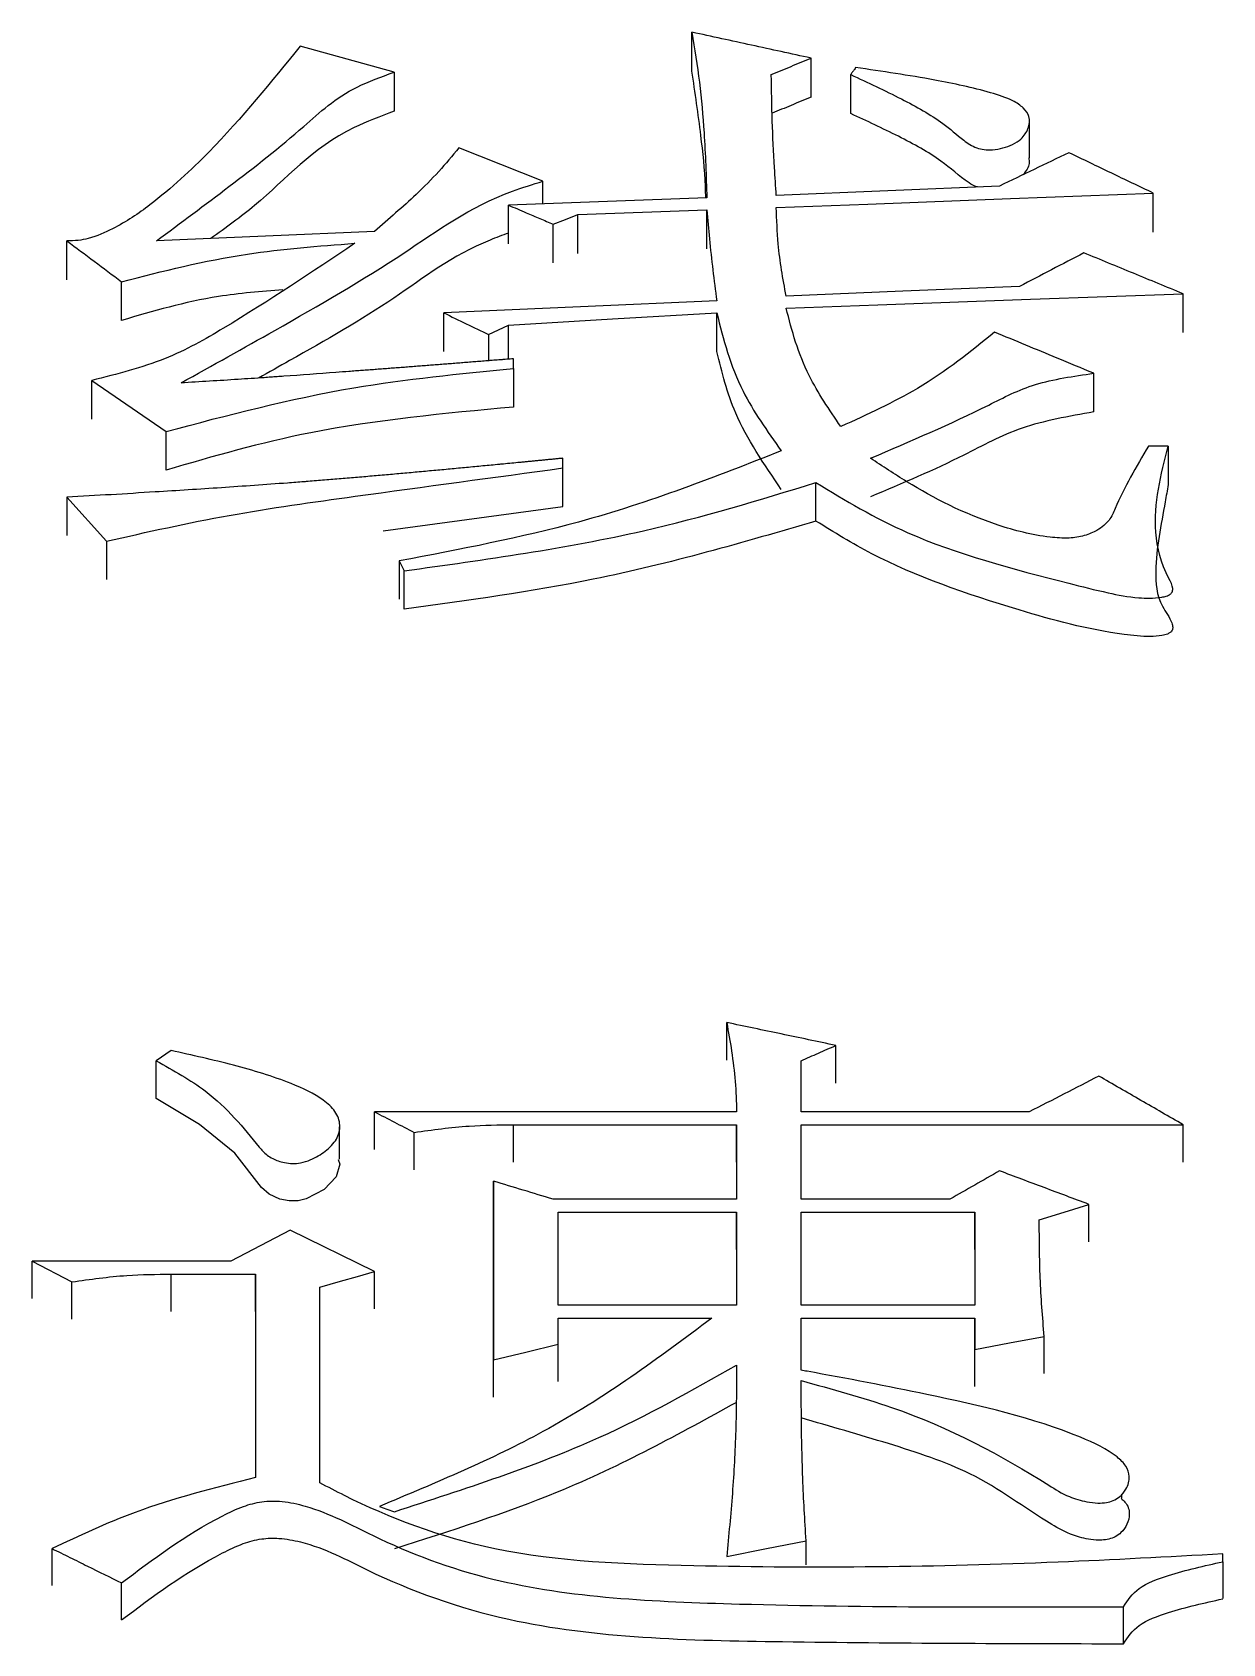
# Model space of a CAD drawing. Header units: millimetres. Extents: x 2180 to 4616, y 795 to 2518.
# Drawn here: x 2636.091 to 2638.687, y 2275.826 to 2279.342 of the extents above; entities that cross this region are included whole.
import ezdxf

# ---------------------------------------------------------------- set-up
doc = ezdxf.new("R2010")
doc.units = ezdxf.units.MM

msp = doc.modelspace()

# ---------------------------------------------------------------- linework, layer by layer
at = {"color": 7, "linetype": 'Continuous', "lineweight": 25}
for p, q in [((2637.5294, 2279.2566), (2637.5294, 2279.3418)), ((2636.8799, 2279.2546), (2636.6748, 2279.311)), ((2637.789, 2279.2002), (2637.789, 2279.2853)), ((2636.8799, 2279.2546), (2636.8799, 2279.1695)), ((2637.8755, 2279.1642), (2637.8755, 2279.2493)), ((2638.2652, 2279.0677), (2638.2652, 2279.1531)), ((2637.2044, 2279.0168), (2637.0209, 2279.0892)), ((2637.2044, 2278.9673), (2637.2044, 2279.0168)), ((2637.1291, 2278.8799), (2637.1291, 2278.9646)), ((2638.5354, 2278.9059), (2638.5354, 2278.9906)), ((2637.2806, 2278.8591), (2637.2806, 2278.9438)), ((2637.5618, 2278.8695), (2637.5618, 2278.9542)), ((2636.837, 2278.9073), (2636.3613, 2278.8864)), ((2637.2265, 2278.8383), (2637.2265, 2278.9229)), ((2636.1664, 2278.8019), (2636.1664, 2278.8864)), ((2636.2854, 2278.713), (2636.2854, 2278.7975)), ((2638.6003, 2278.6869), (2638.6003, 2278.7713)), ((2636.9885, 2278.645), (2636.9885, 2278.7293)), ((2637.5835, 2278.645), (2637.5835, 2278.7293)), ((2637.0858, 2278.682), (2637.1291, 2278.703)), ((2637.0858, 2278.682), (2637.0858, 2278.625)), ((2637.1291, 2278.6285), (2637.1291, 2278.703)), ((2637.1399, 2278.6082), (2637.1399, 2278.6293)), ((2636.2205, 2278.5819), (2636.3827, 2278.4707)), ((2637.1399, 2278.6082), (2637.1399, 2278.524)), ((2638.4057, 2278.5134), (2638.4057, 2278.5976)), ((2636.3828, 2278.3866), (2636.3828, 2278.4707)), ((2638.5678, 2278.4388), (2638.5247, 2278.4388)), ((2638.5678, 2278.4388), (2638.5678, 2278.3549)), ((2637.2481, 2278.3911), (2637.2481, 2278.4123)), ((2637.2481, 2278.3071), (2637.2481, 2278.3911)), ((2637.7997, 2278.2752), (2637.7997, 2278.3591)), ((2636.1664, 2278.3271), (2636.1664, 2278.2434)), ((2636.1664, 2278.3271), (2636.2526, 2278.2314)), ((2636.8561, 2278.2538), (2637.2481, 2278.3071)), ((2636.2526, 2278.2314), (2636.2526, 2278.1477)), ((2636.8911, 2278.1882), (2636.902, 2278.1667)), ((2636.8911, 2278.1882), (2636.8911, 2278.1045)), ((2636.9019, 2278.0832), (2636.902, 2278.1667)), ((2637.6051, 2277.0991), (2637.6051, 2277.1811)), ((2636.3936, 2277.12), (2636.3611, 2277.0978)), ((2637.8431, 2277.0491), (2637.8431, 2277.1311)), ((2636.3611, 2277.0155), (2636.3611, 2277.0978)), ((2637.7674, 2276.9862), (2637.7674, 2277.0978)), ((2636.7604, 2276.9594), (2636.7604, 2276.9655)), ((2637.6267, 2276.9862), (2636.8371, 2276.9863)), ((2636.8371, 2276.9045), (2636.8371, 2276.9863)), ((2638.265, 2276.9862), (2637.7674, 2276.9862)), ((2636.7604, 2276.8832), (2636.7604, 2276.9534)), ((2636.9236, 2276.8598), (2636.9236, 2276.9415)), ((2637.1399, 2276.9583), (2637.6267, 2276.9583)), ((2637.1399, 2276.8762), (2637.1399, 2276.9583)), ((2637.6267, 2276.9583), (2637.6267, 2276.7957)), ((2637.6267, 2276.8766), (2637.6267, 2276.9583)), ((2637.7674, 2276.9583), (2638.6003, 2276.9583)), ((2637.7674, 2276.7957), (2637.7674, 2276.9583)), ((2638.6003, 2276.8765), (2638.6003, 2276.9583)), ((2637.0967, 2276.8351), (2637.0967, 2276.4453)), ((2637.0967, 2276.7535), (2637.0967, 2276.8351)), ((2637.6267, 2276.7957), (2637.2265, 2276.7957)), ((2638.0919, 2276.7957), (2637.7674, 2276.7957)), ((2638.3948, 2276.703), (2638.3948, 2276.7845)), ((2637.0967, 2276.3639), (2637.0967, 2276.7531)), ((2637.2373, 2276.7676), (2637.6267, 2276.7676)), ((2637.2373, 2276.5644), (2637.2373, 2276.7676)), ((2637.6267, 2276.7676), (2637.6267, 2276.5644)), ((2637.6267, 2276.6861), (2637.6267, 2276.7676)), ((2637.7674, 2276.7676), (2638.146, 2276.7676)), ((2637.7674, 2276.5644), (2637.7674, 2276.7676)), ((2638.146, 2276.7676), (2638.146, 2276.5644)), ((2638.146, 2276.6861), (2638.146, 2276.7676)), ((2636.6532, 2276.7282), (2636.5234, 2276.6605)), ((2636.8371, 2276.638), (2636.6532, 2276.7282)), ((2636.0907, 2276.6606), (2636.1772, 2276.6154)), ((2636.5234, 2276.6605), (2636.0907, 2276.6606)), ((2636.1772, 2276.5341), (2636.1772, 2276.6154)), ((2636.3936, 2276.6323), (2636.5775, 2276.6323)), ((2636.3936, 2276.551), (2636.3936, 2276.6323)), ((2636.5775, 2276.6323), (2636.5775, 2276.1885)), ((2636.5775, 2276.551), (2636.5775, 2276.6323)), ((2636.8371, 2276.5567), (2636.8371, 2276.638)), ((2636.7181, 2276.1769), (2636.7181, 2276.604)), ((2636.5775, 2276.5506), (2636.5775, 2276.1885)), ((2637.6267, 2276.5644), (2637.2373, 2276.5644)), ((2638.146, 2276.5644), (2637.7674, 2276.5644)), ((2637.2373, 2276.5361), (2637.5725, 2276.5361)), ((2637.2373, 2276.4794), (2637.2373, 2276.5361)), ((2637.7674, 2276.5361), (2638.146, 2276.5361)), ((2637.7674, 2276.4225), (2637.7674, 2276.5361)), ((2638.146, 2276.5361), (2638.146, 2276.468)), ((2638.146, 2276.4549), (2638.146, 2276.5361)), ((2637.2373, 2276.3983), (2637.2373, 2276.4794)), ((2638.146, 2276.387), (2638.146, 2276.468)), ((2638.2974, 2276.4153), (2638.2974, 2276.4964)), ((2637.0967, 2276.3643), (2637.0967, 2276.4453)), ((2638.4668, 2276.2224), (2638.4668, 2276.2245)), ((2638.4667, 2276.1433), (2638.4667, 2276.1525)), ((2637.7782, 2275.9982), (2637.7782, 2276.0507)), ((2636.134, 2275.953), (2636.134, 2276.0334)), ((2638.6868, 2276.0046), (2638.6868, 2276.0219)), ((2638.6868, 2276.0046), (2638.6868, 2275.9242)), ((2638.4705, 2275.8258), (2638.4705, 2275.9065))]:
    msp.add_line(p, q, dxfattribs=at)
at = {"color": 7, "linetype": 'Continuous', "lineweight": 25, "flags": 128}
for points in [[(2638.2, 2279.0062), (2637.9566, 2278.9958), (2637.7133, 2278.9854)], [(2637.5618, 2278.9802), (2637.3455, 2278.9724), (2637.1291, 2278.9646)], [(2637.7133, 2278.9594), (2637.9127, 2278.967), (2638.2241, 2278.9788), (2638.5354, 2278.9906)], [(2637.2265, 2278.9229), (2637.2535, 2278.9334), (2637.2806, 2278.9438)], [(2637.2806, 2278.9438), (2637.4212, 2278.949), (2637.5618, 2278.9542)], [(2637.5834, 2278.7556), (2637.286, 2278.7424), (2636.9885, 2278.7293)], [(2638.2433, 2278.787), (2637.9891, 2278.7765), (2637.7349, 2278.7661)], [(2637.7349, 2278.7398), (2637.9344, 2278.7471), (2638.2673, 2278.7592), (2638.6003, 2278.7713)], [(2637.1291, 2278.703), (2637.3563, 2278.7162), (2637.5835, 2278.7293)], [(2636.2205, 2278.4977), (2636.2205, 2278.5189), (2636.2205, 2278.5402), (2636.2205, 2278.5819)], [(2636.758, 2276.8826), (2636.7613, 2276.8725), (2636.7535, 2276.8442), (2636.7275, 2276.817), (2636.6882, 2276.7962), (2636.6704, 2276.7921), (2636.651, 2276.7919), (2636.6309, 2276.7961), (2636.6076, 2276.8067), (2636.5907, 2276.8212), (2636.5324, 2276.896), (2636.4551, 2276.9585), (2636.3611, 2277.0155), (2636.3611, 2277.0155)], [(2638.2866, 2276.7507), (2638.3407, 2276.7676), (2638.3948, 2276.7845)], [(2636.0907, 2276.5792), (2636.0907, 2276.5993), (2636.0907, 2276.6197), (2636.0907, 2276.6606)], [(2636.7181, 2276.604), (2636.7629, 2276.6168), (2636.8, 2276.6274), (2636.8371, 2276.638)], [(2637.0967, 2276.4453), (2637.167, 2276.4623), (2637.2373, 2276.4794)], [(2638.146, 2276.468), (2638.2217, 2276.4822), (2638.2974, 2276.4964)], [(2636.8479, 2276.1254), (2636.8641, 2276.1197), (2636.8803, 2276.1139)], [(2637.6051, 2276.0161), (2637.6916, 2276.0334), (2637.7782, 2276.0507)], [(2636.2854, 2275.8777), (2636.2854, 2275.8981), (2636.2854, 2275.9185), (2636.2854, 2275.9585)]]:
    msp.add_lwpolyline(points, dxfattribs=at)
at = {"color": 7, "linetype": 'Continuous', "lineweight": 25}
for points, knots in [([(2637.5294, 2279.3418), (2637.5352, 2279.3054), (2637.5468, 2279.2326), (2637.5575, 2279.1121), (2637.5602, 2279.0277), (2637.5618, 2278.9802)], [0, 0, 0, 0, 0.304303, 0.608646, 1, 1, 1, 1]), ([(2637.789, 2279.2853), (2637.7457, 2279.2947), (2637.6592, 2279.3135), (2637.5726, 2279.3324), (2637.5294, 2279.3418)], [0, 0, 0, 0, 0.5, 1, 1, 1, 1]), ([(2636.6748, 2279.311), (2636.612, 2279.2334), (2636.5163, 2279.115), (2636.3743, 2278.982), (2636.283, 2278.9192), (2636.2264, 2278.8943), (2636.1907, 2278.8869), (2636.1746, 2278.8866), (2636.1664, 2278.8864)], [0, 0, 0, 0, 0.4932841, 0.7524352, 0.8836943, 0.9508017, 0.9748294, 1, 1, 1, 1]), ([(2637.7024, 2279.2493), (2637.7169, 2279.2553), (2637.7457, 2279.2673), (2637.7745, 2279.2793), (2637.789, 2279.2853)], [0, 0, 0, 0, 0.4999992, 1, 1, 1, 1]), ([(2636.3613, 2278.8864), (2636.4145, 2278.9259), (2636.5255, 2279.0083), (2636.6682, 2279.1202), (2636.7682, 2279.2143), (2636.8518, 2279.2444), (2636.8799, 2279.2546)], [0, 0, 0, 0, 0.31366, 0.654046, 0.883874, 1, 1, 1, 1]), ([(2637.5594, 2278.9801), (2637.5592, 2278.9888), (2637.5581, 2279.0344), (2637.5484, 2279.1268), (2637.5362, 2279.2099), (2637.5294, 2279.2566)], [0, 0, 0, 0, 0.093559, 0.490827, 1, 1, 1, 1]), ([(2637.7133, 2278.9854), (2637.7119, 2279.0058), (2637.7082, 2279.0601), (2637.704, 2279.1481), (2637.7029, 2279.2156), (2637.7024, 2279.2493)], [0, 0, 0, 0, 0.230465, 0.615194, 1, 1, 1, 1]), ([(2637.8755, 2279.2493), (2637.9128, 2279.2319), (2637.9838, 2279.1988), (2638.0695, 2279.1514), (2638.1133, 2279.112), (2638.1424, 2279.0909), (2638.1665, 2279.085), (2638.1868, 2279.085), (2638.2083, 2279.0887), (2638.2303, 2279.0966), (2638.2509, 2279.1108), (2638.2641, 2279.1319), (2638.2678, 2279.1558), (2638.2534, 2279.177), (2638.2258, 2279.196), (2638.1593, 2279.217), (2638.0449, 2279.2417), (2637.9443, 2279.2563), (2637.8863, 2279.2647)], [0, 0, 0, 0, 0.140265, 0.267253, 0.34565, 0.385196, 0.401729, 0.418248, 0.440927, 0.464428, 0.491888, 0.53456, 0.581082, 0.616632, 0.65201, 0.706896, 0.831302, 1, 1, 1, 1]), ([(2637.8863, 2279.2647), (2637.8854, 2279.2634), (2637.8831, 2279.2602), (2637.8795, 2279.255), (2637.8768, 2279.2512), (2637.8755, 2279.2493)], [0, 0, 0, 0, 0.25891, 0.629455, 1, 1, 1, 1]), ([(2637.789, 2279.2002), (2637.7745, 2279.1942), (2637.7463, 2279.1824), (2637.718, 2279.1707), (2637.7042, 2279.1649)], [0, 0, 0, 0, 0.510286, 1, 1, 1, 1]), ([(2636.8799, 2279.1695), (2636.8498, 2279.1581), (2636.7141, 2279.1066), (2636.6225, 2278.9941), (2636.5129, 2278.9153), (2636.4801, 2278.8917)], [0, 0, 0, 0, 0.166282, 0.749893, 1, 1, 1, 1]), ([(2638.152, 2279.0042), (2638.1518, 2279.0042), (2638.1442, 2279.0059), (2638.1146, 2279.0251), (2638.0714, 2279.0662), (2637.9799, 2279.1157), (2637.9104, 2279.148), (2637.8755, 2279.1642)], [0, 0, 0, 0, 0.002101, 0.06025, 0.324417, 0.659916, 1, 1, 1, 1]), ([(2637.0209, 2279.0892), (2637.0067, 2279.072), (2636.9783, 2279.0377), (2636.9175, 2278.9768), (2636.868, 2278.934), (2636.837, 2278.9073)], [0, 0, 0, 0, 0.273067, 0.546131, 1, 1, 1, 1]), ([(2638.3515, 2279.0789), (2638.3262, 2279.0668), (2638.2757, 2279.0426), (2638.2253, 2279.0183), (2638.2, 2279.0062)], [0, 0, 0, 0, 0.4999977, 1, 1, 1, 1]), ([(2638.5354, 2278.9906), (2638.5047, 2279.0053), (2638.4434, 2279.0348), (2638.3821, 2279.0642), (2638.3515, 2279.0789)], [0, 0, 0, 0, 0.5, 1, 1, 1, 1]), ([(2638.2638, 2279.0677), (2638.2645, 2279.0636), (2638.2667, 2279.0509), (2638.2575, 2279.0389), (2638.2513, 2279.0308)], [0, 0, 0, 0, 0.322685, 1, 1, 1, 1]), ([(2636.4151, 2278.5766), (2636.4834, 2278.6147), (2636.6498, 2278.7076), (2636.89, 2278.8458), (2637.0589, 2278.9719), (2637.1819, 2279.0098), (2637.2044, 2279.0168)], [0, 0, 0, 0, 0.257956, 0.627877, 0.931924, 1, 1, 1, 1]), ([(2637.1291, 2278.9646), (2637.1421, 2278.9591), (2637.1648, 2278.9493), (2637.1973, 2278.9354), (2637.2167, 2278.9271), (2637.2265, 2278.9229)], [0, 0, 0, 0, 0.400146, 0.700073, 1, 1, 1, 1]), ([(2637.5618, 2278.9542), (2637.5636, 2278.9331), (2637.5674, 2278.8895), (2637.5746, 2278.8233), (2637.5805, 2278.7781), (2637.5834, 2278.7556)], [0, 0, 0, 0, 0.320034, 0.659996, 1, 1, 1, 1]), ([(2637.7349, 2278.7661), (2637.7313, 2278.785), (2637.7242, 2278.8229), (2637.7158, 2278.8874), (2637.7142, 2278.9329), (2637.7133, 2278.9594)], [0, 0, 0, 0, 0.293913, 0.587864, 1, 1, 1, 1]), ([(2637.1291, 2278.9035), (2637.1156, 2278.8986), (2637.0149, 2278.8618), (2636.8804, 2278.7548), (2636.7083, 2278.6569), (2636.6067, 2278.5999), (2636.5841, 2278.5872)], [0, 0, 0, 0, 0.06105, 0.454035, 0.878148, 1, 1, 1, 1]), ([(2636.1664, 2278.8864), (2636.1862, 2278.8716), (2636.2259, 2278.842), (2636.2656, 2278.8123), (2636.2854, 2278.7975)], [0, 0, 0, 0, 0.5000033, 1, 1, 1, 1]), ([(2636.7938, 2278.8812), (2636.7009, 2278.8188), (2636.5711, 2278.7316), (2636.3849, 2278.6242), (2636.2756, 2278.596), (2636.2205, 2278.5819)], [0, 0, 0, 0, 0.555127, 0.77558, 1, 1, 1, 1]), ([(2636.2854, 2278.7975), (2636.3753, 2278.8204), (2636.5373, 2278.8618), (2636.7148, 2278.8752), (2636.7938, 2278.8812)], [0, 0, 0, 0, 0.55469, 1, 1, 1, 1]), ([(2638.3839, 2278.8603), (2638.3605, 2278.8481), (2638.3136, 2278.8237), (2638.2667, 2278.7992), (2638.2433, 2278.787)], [0, 0, 0, 0, 0.499998, 1, 1, 1, 1]), ([(2638.6003, 2278.7713), (2638.5642, 2278.7861), (2638.4921, 2278.8158), (2638.42, 2278.8455), (2638.3839, 2278.8603)], [0, 0, 0, 0, 0.5, 1, 1, 1, 1]), ([(2636.6374, 2278.78), (2636.5899, 2278.7761), (2636.4652, 2278.7659), (2636.3541, 2278.7332), (2636.2854, 2278.713)], [0, 0, 0, 0, 0.381272, 1, 1, 1, 1]), ([(2636.9885, 2278.7293), (2637.0047, 2278.7214), (2637.0372, 2278.7057), (2637.0696, 2278.6899), (2637.0858, 2278.682)], [0, 0, 0, 0, 0.499999, 1, 1, 1, 1]), ([(2637.5835, 2278.7293), (2637.5981, 2278.6719), (2637.6242, 2278.569), (2637.6935, 2278.4714), (2637.7241, 2278.4283)], [0, 0, 0, 0, 0.558486, 1, 1, 1, 1]), ([(2637.8539, 2278.4813), (2637.8289, 2278.5181), (2637.7879, 2278.5785), (2637.7538, 2278.6658), (2637.7412, 2278.7151), (2637.7349, 2278.7398)], [0, 0, 0, 0, 0.438459, 0.718604, 1, 1, 1, 1]), ([(2638.1892, 2278.6873), (2638.1367, 2278.6446), (2638.0423, 2278.5678), (2637.9119, 2278.5079), (2637.8539, 2278.4813)], [0, 0, 0, 0, 0.554889, 1, 1, 1, 1]), ([(2638.4056, 2278.5976), (2638.3789, 2278.6087), (2638.3295, 2278.6292), (2638.2574, 2278.6591), (2638.2119, 2278.6779), (2638.1892, 2278.6873)], [0, 0, 0, 0, 0.36988, 0.68494, 1, 1, 1, 1]), ([(2637.1399, 2278.6293), (2637.1376, 2278.6291), (2637.1328, 2278.6288), (2637.1257, 2278.6282), (2637.1198, 2278.6277), (2637.1139, 2278.6273), (2637.108, 2278.6268), (2637.1021, 2278.6263), (2637.0962, 2278.6259), (2637.0914, 2278.6255), (2637.0832, 2278.6248), (2637.0749, 2278.6242), (2637.0631, 2278.6232), (2637.0536, 2278.6225), (2637.0418, 2278.6215), (2637.0323, 2278.6208), (2637.0205, 2278.6199), (2637.0086, 2278.6189), (2636.9968, 2278.618), (2636.985, 2278.6171), (2636.9731, 2278.6162), (2636.9613, 2278.6152), (2636.9495, 2278.6143), (2636.94, 2278.6136), (2636.9282, 2278.6127), (2636.9187, 2278.6119), (2636.9069, 2278.611), (2636.895, 2278.6101), (2636.8832, 2278.6092), (2636.8713, 2278.6083), (2636.8619, 2278.6076), (2636.85, 2278.6067), (2636.8382, 2278.6058), (2636.8263, 2278.6049), (2636.8145, 2278.604), (2636.805, 2278.6033), (2636.7932, 2278.6025), (2636.7766, 2278.6012), (2636.7245, 2278.5974), (2636.6724, 2278.5935), (2636.625, 2278.5901), (2636.6107, 2278.5891), (2636.5823, 2278.5871), (2636.5171, 2278.5827), (2636.4566, 2278.5791), (2636.4151, 2278.5766)], [0, 0, 0, 0, 0.009808, 0.019616, 0.029425, 0.034329, 0.044137, 0.053945, 0.058849, 0.068658, 0.073562, 0.093178, 0.102986, 0.122603, 0.132411, 0.152028, 0.161836, 0.181452, 0.201069, 0.210877, 0.230494, 0.25011, 0.259918, 0.279535, 0.289343, 0.308959, 0.318768, 0.338384, 0.358001, 0.367809, 0.387425, 0.397234, 0.41685, 0.436466, 0.446275, 0.465891, 0.475699, 0.495316, 0.534549, 0.691481, 0.711097, 0.730714, 0.75033, 0.828797, 1, 1, 1, 1]), ([(2637.7241, 2278.3443), (2637.6867, 2278.3993), (2637.62, 2278.4973), (2637.5946, 2278.5999), (2637.5835, 2278.6449)], [0, 0, 0, 0, 0.561177, 1, 1, 1, 1]), ([(2636.3828, 2278.4707), (2636.5167, 2278.5063), (2636.7581, 2278.5705), (2637.0223, 2278.5966), (2637.1399, 2278.6082)], [0, 0, 0, 0, 0.554954, 1, 1, 1, 1]), ([(2637.9188, 2278.4123), (2638.006, 2278.4496), (2638.1275, 2278.5017), (2638.2739, 2278.5789), (2638.3614, 2278.5913), (2638.4056, 2278.5976)], [0, 0, 0, 0, 0.557182, 0.776269, 1, 1, 1, 1]), ([(2637.1399, 2278.524), (2636.9896, 2278.51), (2636.7236, 2278.4851), (2636.486, 2278.4165), (2636.3828, 2278.3866)], [0, 0, 0, 0, 0.5652892, 1, 1, 1, 1]), ([(2638.4056, 2278.5134), (2638.351, 2278.5037), (2638.2427, 2278.4844), (2638.1011, 2278.405), (2637.988, 2278.3574), (2637.9188, 2278.3283)], [0, 0, 0, 0, 0.282471, 0.561267, 1, 1, 1, 1]), ([(2637.7998, 2278.3591), (2637.8634, 2278.3205), (2638.0179, 2278.2269), (2638.2576, 2278.163), (2638.4287, 2278.1199), (2638.488, 2278.1081), (2638.528, 2278.1067), (2638.5488, 2278.1078), (2638.5641, 2278.1113), (2638.5725, 2278.1151), (2638.5773, 2278.121), (2638.5788, 2278.1331), (2638.5538, 2278.1756), (2638.5276, 2278.2801), (2638.5519, 2278.3762), (2638.5678, 2278.4388)], [0, 0, 0, 0, 0.1864304, 0.4525533, 0.5137397, 0.5595487, 0.5749405, 0.5926781, 0.5999529, 0.607307, 0.6136534, 0.6226215, 0.6500428, 0.7720989, 1, 1, 1, 1]), ([(2638.5248, 2278.4388), (2638.4983, 2278.3938), (2638.4669, 2278.3405), (2638.4414, 2278.2766), (2638.4174, 2278.2559), (2638.3859, 2278.2425), (2638.3496, 2278.2367), (2638.2827, 2278.2416), (2638.1517, 2278.2758), (2638.0264, 2278.3408), (2637.9448, 2278.395), (2637.9188, 2278.4123)], [0, 0, 0, 0, 0.266852, 0.315952, 0.365722, 0.40082, 0.436128, 0.478331, 0.60435, 0.873952, 1, 1, 1, 1]), ([(2637.2481, 2278.4123), (2637.2451, 2278.412), (2637.2392, 2278.4114), (2637.2302, 2278.4105), (2637.2213, 2278.4097), (2637.2123, 2278.4088), (2637.2034, 2278.4079), (2637.1944, 2278.4071), (2637.1855, 2278.4062), (2637.1765, 2278.4053), (2637.1676, 2278.4045), (2637.1586, 2278.4036), (2637.1467, 2278.4024), (2637.1318, 2278.401), (2637.1169, 2278.3996), (2637.1019, 2278.3981), (2637.087, 2278.3967), (2637.0691, 2278.395), (2637.0512, 2278.3933), (2637.0333, 2278.3916), (2637.0154, 2278.3899), (2636.9975, 2278.3882), (2636.9736, 2278.386), (2636.9437, 2278.3833), (2636.9138, 2278.3805), (2636.8899, 2278.3784), (2636.872, 2278.3768), (2636.854, 2278.3752), (2636.8361, 2278.3736), (2636.8181, 2278.3721), (2636.8002, 2278.3705), (2636.7822, 2278.369), (2636.7642, 2278.3675), (2636.7462, 2278.366), (2636.7283, 2278.3646), (2636.7103, 2278.3631), (2636.6953, 2278.3619), (2636.6743, 2278.3603), (2636.6113, 2278.3554), (2636.5031, 2278.3478), (2636.3428, 2278.3376), (2636.2305, 2278.3309), (2636.1664, 2278.3271)], [0, 0, 0, 0, 0.008314, 0.016628, 0.024942, 0.033256, 0.04157, 0.049884, 0.058198, 0.066512, 0.074827, 0.083141, 0.091455, 0.108083, 0.124711, 0.133025, 0.149653, 0.166281, 0.182909, 0.199537, 0.216166, 0.232794, 0.249422, 0.282678, 0.315934, 0.332562, 0.349191, 0.365819, 0.382447, 0.399075, 0.415703, 0.432331, 0.448959, 0.465587, 0.482216, 0.498844, 0.515472, 0.523786, 0.557042, 0.690072, 0.823098, 1, 1, 1, 1]), ([(2637.7241, 2278.4283), (2637.581, 2278.372), (2637.3235, 2278.2709), (2637.0241, 2278.2136), (2636.8911, 2278.1882)], [0, 0, 0, 0, 0.555779, 1, 1, 1, 1]), ([(2636.2526, 2278.2314), (2636.3411, 2278.2513), (2636.5175, 2278.291), (2636.8538, 2278.3376), (2637.097, 2278.3706), (2637.2481, 2278.3911)], [0, 0, 0, 0, 0.276136, 0.550092, 1, 1, 1, 1]), ([(2636.902, 2278.1667), (2637.0792, 2278.1913), (2637.3938, 2278.235), (2637.6764, 2278.3214), (2637.7998, 2278.3591)], [0, 0, 0, 0, 0.563398, 1, 1, 1, 1]), ([(2638.5678, 2278.3548), (2638.5657, 2278.3423), (2638.5548, 2278.2795), (2638.5365, 2278.1917), (2638.5432, 2278.101), (2638.5737, 2278.0624), (2638.5783, 2278.0443), (2638.5771, 2278.0371), (2638.5728, 2278.032), (2638.5652, 2278.028), (2638.5505, 2278.0244), (2638.5181, 2278.0224), (2638.4082, 2278.034), (2638.1984, 2278.0915), (2637.9649, 2278.1727), (2637.8391, 2278.2508), (2637.7998, 2278.2752)], [0, 0, 0, 0, 0.045786, 0.228952, 0.32122, 0.367005, 0.3784, 0.386704, 0.392495, 0.3983, 0.406948, 0.423701, 0.461575, 0.625076, 0.88271, 1, 1, 1, 1]), ([(2637.7998, 2278.2752), (2637.6408, 2278.2287), (2637.3553, 2278.1452), (2637.0412, 2278.1021), (2636.9019, 2278.083)], [0, 0, 0, 0, 0.55649, 1, 1, 1, 1]), ([(2637.6051, 2277.1811), (2637.6088, 2277.1604), (2637.6164, 2277.1177), (2637.6246, 2277.0527), (2637.626, 2277.0084), (2637.6267, 2276.9862)], [0, 0, 0, 0, 0.321619, 0.660532, 1, 1, 1, 1]), ([(2637.8431, 2277.1311), (2637.8034, 2277.1395), (2637.7241, 2277.1562), (2637.6448, 2277.1728), (2637.6051, 2277.1811)], [0, 0, 0, 0, 0.499999, 1, 1, 1, 1]), ([(2636.3611, 2277.0978), (2636.3987, 2277.0767), (2636.4948, 2277.0227), (2636.5557, 2276.9459), (2636.5985, 2276.894), (2636.6177, 2276.8825), (2636.6364, 2276.8756), (2636.6581, 2276.8728), (2636.6783, 2276.8747), (2636.704, 2276.8833), (2636.7322, 2276.9007), (2636.7571, 2276.9264), (2636.7641, 2276.9572), (2636.7543, 2276.9873), (2636.7185, 2277.0199), (2636.6434, 2277.0553), (2636.5295, 2277.0898), (2636.4392, 2277.1099), (2636.3936, 2277.12)], [0, 0, 0, 0, 0.132576, 0.339199, 0.368942, 0.383766, 0.408891, 0.423884, 0.438973, 0.459319, 0.498147, 0.542368, 0.587069, 0.63299, 0.675109, 0.75468, 0.876186, 1, 1, 1, 1]), ([(2637.7674, 2277.0978), (2637.78, 2277.1033), (2637.8052, 2277.1145), (2637.8305, 2277.1256), (2637.8431, 2277.1311)], [0, 0, 0, 0, 0.500001, 1, 1, 1, 1]), ([(2638.4164, 2277.0643), (2638.3912, 2277.0513), (2638.3407, 2277.0253), (2638.2902, 2276.9993), (2638.265, 2276.9862)], [0, 0, 0, 0, 0.499999, 1, 1, 1, 1]), ([(2638.6003, 2276.9583), (2638.5696, 2276.976), (2638.5083, 2277.0114), (2638.447, 2277.0467), (2638.4164, 2277.0643)], [0, 0, 0, 0, 0.5, 1, 1, 1, 1]), ([(2636.8371, 2276.9863), (2636.8515, 2276.9788), (2636.8803, 2276.9639), (2636.9092, 2276.949), (2636.9236, 2276.9415)], [0, 0, 0, 0, 0.4999996, 1, 1, 1, 1]), ([(2636.9236, 2276.9415), (2636.9634, 2276.9471), (2637.0345, 2276.957), (2637.1077, 2276.9579), (2637.1399, 2276.9583)], [0, 0, 0, 0, 0.5588348, 1, 1, 1, 1]), ([(2638.2001, 2276.8575), (2638.182, 2276.8472), (2638.146, 2276.8266), (2638.1099, 2276.806), (2638.0919, 2276.7957)], [0, 0, 0, 0, 0.499998, 1, 1, 1, 1]), ([(2638.3948, 2276.7845), (2638.3623, 2276.7967), (2638.2974, 2276.821), (2638.2325, 2276.8453), (2638.2001, 2276.8575)], [0, 0, 0, 0, 0.499999, 1, 1, 1, 1]), ([(2638.2974, 2276.4964), (2638.294, 2276.5389), (2638.2888, 2276.6026), (2638.2871, 2276.6874), (2638.2868, 2276.7296), (2638.2866, 2276.7507)], [0, 0, 0, 0, 0.500395, 0.750186, 1, 1, 1, 1]), ([(2636.1772, 2276.6154), (2636.217, 2276.621), (2636.2881, 2276.631), (2636.3613, 2276.6319), (2636.3936, 2276.6323)], [0, 0, 0, 0, 0.558835, 1, 1, 1, 1]), ([(2637.5725, 2276.5361), (2637.4567, 2276.4495), (2637.2478, 2276.2932), (2636.9711, 2276.1771), (2636.8479, 2276.1254)], [0, 0, 0, 0, 0.554384, 1, 1, 1, 1]), ([(2636.8803, 2276.1139), (2637.0344, 2276.1638), (2637.3074, 2276.252), (2637.5298, 2276.3788), (2637.6267, 2276.4339)], [0, 0, 0, 0, 0.5644875, 1, 1, 1, 1]), ([(2637.6267, 2276.4339), (2637.6265, 2276.3864), (2637.6259, 2276.2933), (2637.6184, 2276.154), (2637.6095, 2276.0621), (2637.6051, 2276.0161)], [0, 0, 0, 0, 0.34298, 0.671401, 1, 1, 1, 1]), ([(2637.7674, 2276.3998), (2637.8343, 2276.3816), (2638.0376, 2276.3265), (2638.22, 2276.2283), (2638.3453, 2276.1476), (2638.3844, 2276.1359), (2638.4126, 2276.1323), (2638.4326, 2276.1333), (2638.4493, 2276.1379), (2638.4649, 2276.1478), (2638.4791, 2276.1656), (2638.4856, 2276.1891), (2638.4776, 2276.2138), (2638.4451, 2276.2456), (2638.3087, 2276.3106), (2638.0721, 2276.3652), (2637.8638, 2276.4054), (2637.7717, 2276.4218), (2637.7674, 2276.4225)], [0, 0, 0, 0, 0.124011, 0.376469, 0.411268, 0.435219, 0.449017, 0.459493, 0.468415, 0.479424, 0.497392, 0.52431, 0.5464, 0.568413, 0.629489, 0.83774, 0.992414, 1, 1, 1, 1]), ([(2637.7782, 2276.0507), (2637.7755, 2276.0958), (2637.7706, 2276.1767), (2637.7681, 2276.2931), (2637.7676, 2276.3642), (2637.7674, 2276.3998)], [0, 0, 0, 0, 0.386127, 0.69305, 1, 1, 1, 1]), ([(2637.6267, 2276.3525), (2637.5011, 2276.2833), (2637.2751, 2276.1587), (2637.0018, 2276.0716), (2636.8803, 2276.0329)], [0, 0, 0, 0, 0.555308, 1, 1, 1, 1]), ([(2638.4655, 2276.1424), (2638.4683, 2276.14), (2638.4798, 2276.1302), (2638.4849, 2276.1101), (2638.4799, 2276.0872), (2638.4683, 2276.0702), (2638.4539, 2276.0593), (2638.439, 2276.0536), (2638.4204, 2276.0512), (2638.3931, 2276.0531), (2638.3535, 2276.0633), (2638.2655, 2276.1129), (2638.1588, 2276.1976), (2637.9572, 2276.2638), (2637.8309, 2276.3001), (2637.7674, 2276.3184)], [0, 0, 0, 0, 0.015185, 0.060615, 0.099745, 0.133707, 0.153579, 0.169775, 0.185969, 0.210125, 0.251312, 0.313585, 0.574604, 0.785876, 1, 1, 1, 1]), ([(2636.5775, 2276.1885), (2636.4876, 2276.1656), (2636.3281, 2276.1251), (2636.1929, 2276.0613), (2636.134, 2276.0334)], [0, 0, 0, 0, 0.564088, 1, 1, 1, 1]), ([(2638.6868, 2276.0219), (2638.5671, 2276.0153), (2638.1835, 2275.9941), (2637.6559, 2275.9886), (2637.1066, 2276.0093), (2636.8485, 2276.1085), (2636.7357, 2276.1675), (2636.7179, 2276.1768)], [0, 0, 0, 0, 0.1759592, 0.5638001, 0.7780246, 0.9650465, 1, 1, 1, 1]), ([(2636.2854, 2275.9585), (2636.3541, 2276.0103), (2636.4346, 2276.0709), (2636.5464, 2276.125), (2636.5907, 2276.1373), (2636.6391, 2276.1378), (2636.7279, 2276.1173), (2636.8611, 2276.0431), (2637.157, 2275.9308), (2637.7352, 2275.9044), (2638.1931, 2275.9057), (2638.4705, 2275.9065)], [0, 0, 0, 0, 0.138481, 0.162101, 0.180201, 0.198515, 0.22064, 0.297298, 0.425038, 0.651637, 1, 1, 1, 1]), ([(2636.2854, 2275.8777), (2636.3541, 2275.9293), (2636.4345, 2275.9897), (2636.546, 2276.0438), (2636.5883, 2276.0557), (2636.6328, 2276.0571), (2636.7189, 2276.0405), (2636.8635, 2275.9601), (2637.1941, 2275.8406), (2637.7786, 2275.8274), (2638.2242, 2275.8263), (2638.4705, 2275.8258)], [0, 0, 0, 0, 0.138241, 0.161889, 0.180115, 0.195697, 0.216171, 0.291203, 0.44001, 0.690565, 1, 1, 1, 1]), ([(2636.134, 2276.0334), (2636.1469, 2276.027), (2636.1726, 2276.0143), (2636.2231, 2275.9893), (2636.2607, 2275.9707), (2636.2854, 2275.9585)], [0, 0, 0, 0, 0.255269, 0.510539, 1, 1, 1, 1]), ([(2638.4705, 2275.9065), (2638.4798, 2275.9208), (2638.4989, 2275.9501), (2638.5824, 2275.9814), (2638.647, 2275.9957), (2638.6868, 2276.0046)], [0, 0, 0, 0, 0.266463, 0.547608, 1, 1, 1, 1]), ([(2638.4705, 2275.8258), (2638.4798, 2275.84), (2638.4989, 2275.8693), (2638.5824, 2275.9006), (2638.647, 2275.9149), (2638.6868, 2275.9237)], [0, 0, 0, 0, 0.26632, 0.547473, 1, 1, 1, 1])]:
    msp.add_open_spline(points, degree=3, knots=knots, dxfattribs=at)
msp.add_open_spline([(2637.2265, 2276.7957), (2637.2049, 2276.8023), (2637.1616, 2276.8154), (2637.1183, 2276.8285), (2637.0967, 2276.8351)], degree=3, dxfattribs=at)

doc.saveas('drawing.dxf')
